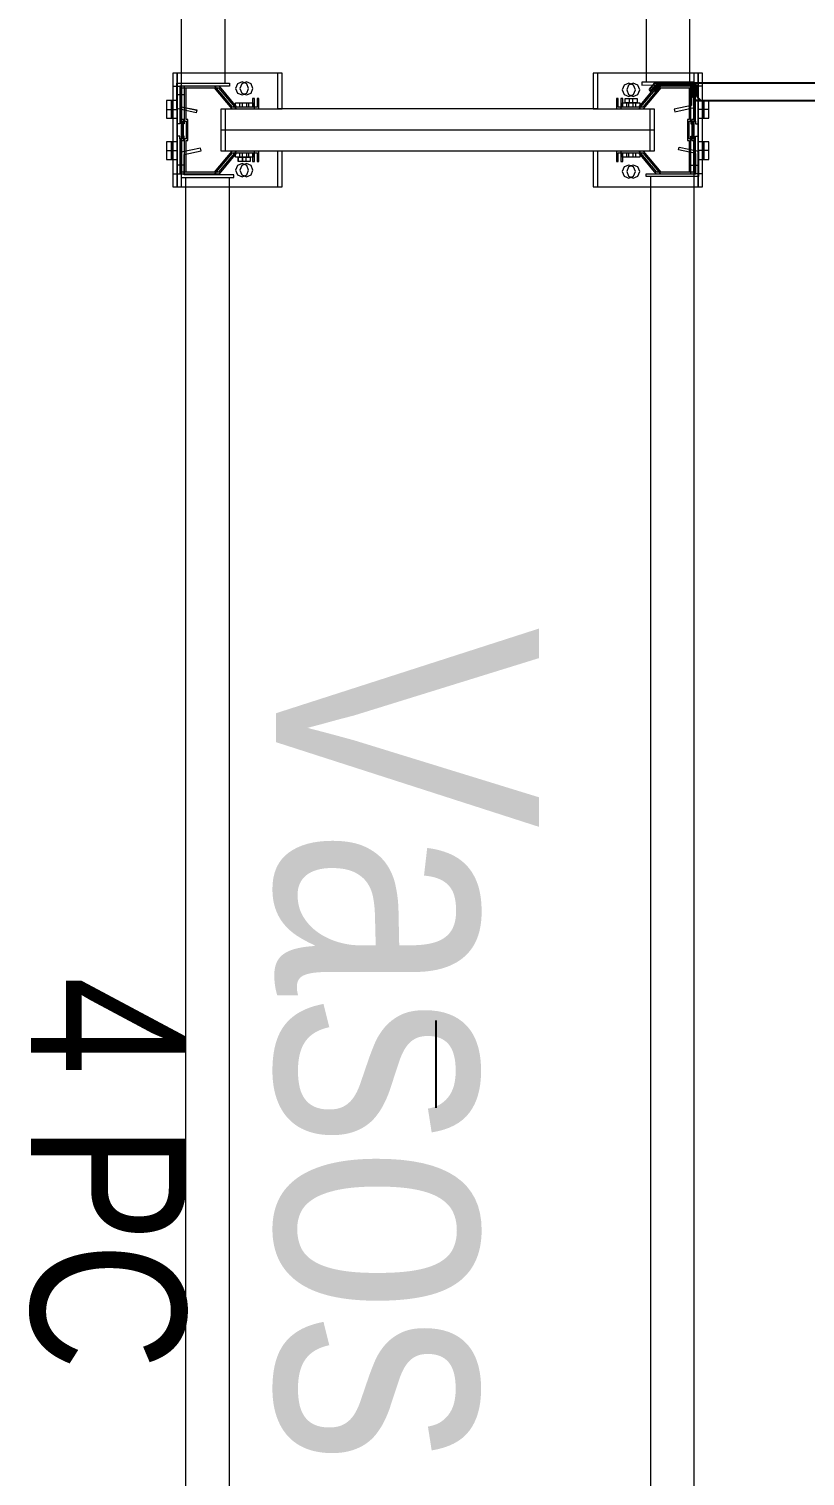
# Model space of a CAD drawing. Header units: metres. Extents: x 0 to 8715937, y -236336 to 216.
# Drawn here: x 134.183 to 135.069, y 83.66 to 85.312 of the extents above; entities that cross this region are included whole.
import ezdxf

# ---------------------------------------------------------------- set-up
doc = ezdxf.new("R2010")
doc.units = ezdxf.units.M
doc.header["$MEASUREMENT"] = 0
doc.linetypes.add('ACAD_ISO10W100', pattern=[18, 12, -3, 0, -3])
for name, color, linetype in [('0-BLOCK-EQUIPAMIENTO', 7, 'Continuous'), ('0-BLOCK-ESTRUCTURA', 7, 'Continuous'), ('AAA BAST', 5, 'Continuous'), ('AAA CONECT', 3, 'Continuous'), ('AAA LARG', 1, 'Continuous'), ('EJES', 251, 'ACAD_ISO10W100'), ('MURO 20 - vista', 5, 'Continuous'), ('TEXTO', 7, 'Continuous')]:
    doc.layers.add(name, color=color, linetype=linetype)
doc.styles.add('AR', font='arial.ttf')

# ---------------------------------------------------------------- blocks, each defined once
blk = doc.blocks.new('DPM-ESTRUCTURA')
at = {"layer": 'EJES', "ltscale": 0.4}
blk.add_line((46.9278, 41.5801), (46.9278, 112.3301), dxfattribs=at)
blk = doc.blocks.new('bastidor 0.60')
at = {"layer": 'MURO 20 - vista', "lineweight": 5}
h = blk.add_hatch(color=256, dxfattribs=at)
h.dxf.hatch_style = 1
h.paths.add_polyline_path([(-0.5068, 0.089), (-0.5068, 0.101), (-0.5088, 0.101), (-0.5088, 0.091), (-0.5318, 0.091), (-0.5518, 0.115), (-0.5918, 0.115), (-0.5918, 0.075), (-0.5898, 0.075), (-0.5898, 0.055), (-0.5918, 0.055), (-0.5918, 0.015), (-0.5518, 0.015), (-0.5318, 0.039), (-0.5284, 0.039), (-0.5284, 0.039), (-0.5209, 0.039), (-0.5134, 0.039), (-0.5088, 0.039), (-0.5088, 0.029), (-0.5068, 0.029), (-0.5068, 0.041), (-0.5327, 0.041), (-0.5527, 0.017), (-0.5898, 0.017), (-0.5898, 0.053), (-0.5878, 0.053), (-0.5878, 0.077), (-0.5898, 0.077), (-0.5898, 0.113), (-0.5527, 0.113), (-0.5327, 0.089)])
h = blk.add_hatch(color=256, dxfattribs=at)
h.dxf.hatch_style = 1
h.paths.add_polyline_path([(-0.0932, 0.041), (-0.0932, 0.029), (-0.0912, 0.029), (-0.0912, 0.039), (-0.0682, 0.039), (-0.0482, 0.015), (-0.0082, 0.015), (-0.0082, 0.055), (-0.0102, 0.055), (-0.0102, 0.075), (-0.0082, 0.075), (-0.0082, 0.115), (-0.0482, 0.115), (-0.0682, 0.091), (-0.0716, 0.091), (-0.0716, 0.091), (-0.0791, 0.091), (-0.0866, 0.091), (-0.0912, 0.091), (-0.0912, 0.101), (-0.0932, 0.101), (-0.0932, 0.089), (-0.0673, 0.089), (-0.0473, 0.113), (-0.0102, 0.113), (-0.0102, 0.077), (-0.0122, 0.077), (-0.0122, 0.053), (-0.0102, 0.053), (-0.0102, 0.017), (-0.0473, 0.017), (-0.0673, 0.041)])
at = {"layer": 'AAA BAST', "lineweight": 5}
for p, q in [((-0.48, 0.13), (-0.6, 0.13)), ((-0.6, 0.13), (-0.6, 0)), ((-0.595, 0.115), (-0.595, 0.13)), ((-0.5262, 0.1178), (-0.5284, 0.1125)), ((-0.5209, 0.12), (-0.5262, 0.1178)), ((-0.5156, 0.1178), (-0.5209, 0.12)), ((-0.5134, 0.1125), (-0.5156, 0.1178)), ((-0.48, 0.089), (-0.48, 0.13)), ((0, 0.13), (-0.12, 0.13)), ((-0.12, 0.13), (-0.12, 0.089)), ((-0.0844, 0.1161), (-0.0866, 0.1108)), ((-0.0791, 0.1183), (-0.0844, 0.1161)), ((-0.0738, 0.1161), (-0.0791, 0.1183)), ((-0.0716, 0.1108), (-0.0738, 0.1161)), ((-0.005, 0.13), (-0.005, 0.115)), ((0, 0), (0, 0.13)), ((-0.6, 0.115), (-0.595, 0.115)), ((-0.595, 0.105), (-0.595, 0.115)), ((-0.595, 0.072), (-0.595, 0.105)), ((-0.5918, 0.105), (-0.595, 0.105)), ((-0.5518, 0.115), (-0.5918, 0.115)), ((-0.5918, 0.115), (-0.5918, 0.075)), ((-0.5898, 0.077), (-0.5898, 0.113)), ((-0.5898, 0.113), (-0.5527, 0.113)), ((-0.5527, 0.113), (-0.5327, 0.089)), ((-0.5318, 0.091), (-0.5518, 0.115)), ((-0.5284, 0.1125), (-0.5262, 0.1072)), ((-0.5262, 0.1072), (-0.5209, 0.105)), ((-0.5209, 0.105), (-0.5156, 0.1072)), ((-0.5156, 0.1072), (-0.5134, 0.1125)), ((-0.5068, 0.101), (-0.5088, 0.101)), ((-0.5088, 0.101), (-0.5088, 0.091)), ((-0.5068, 0.089), (-0.5068, 0.101)), ((-0.0912, 0.101), (-0.0932, 0.101)), ((-0.0932, 0.101), (-0.0932, 0.089)), ((-0.0912, 0.091), (-0.0912, 0.101)), ((-0.0866, 0.1108), (-0.0844, 0.1055)), ((-0.0844, 0.1055), (-0.0791, 0.1033)), ((-0.0833, 0.096), (-0.0833, 0.101)), ((-0.0833, 0.101), (-0.0748, 0.101)), ((-0.0791, 0.1033), (-0.0738, 0.1055)), ((-0.0748, 0.101), (-0.0748, 0.096)), ((-0.0738, 0.1055), (-0.0716, 0.1108)), ((-0.0482, 0.115), (-0.0682, 0.091)), ((-0.0673, 0.089), (-0.0473, 0.113)), ((-0.0082, 0.115), (-0.0482, 0.115)), ((-0.0473, 0.113), (-0.0102, 0.113)), ((-0.0102, 0.113), (-0.0102, 0.077)), ((-0.0082, 0.075), (-0.0082, 0.115)), ((-0.0082, 0.105), (-0.005, 0.105)), ((0, 0.115), (-0.005, 0.115)), ((-0.005, 0.115), (-0.005, 0.105)), ((-0.005, 0.105), (-0.005, 0.072)), ((-0.6, 0.0985), (-0.607, 0.0985)), ((-0.607, 0.0985), (-0.607, 0.0785)), ((-0.607, 0.0885), (-0.6, 0.0885)), ((-0.6, 0.0885), (-0.6, 0.0985)), ((-0.6, 0.0785), (-0.6, 0.0985)), ((-0.5448, 0.041), (-0.5448, 0.089)), ((-0.5448, 0.089), (-0.48, 0.089)), ((-0.5327, 0.089), (-0.5068, 0.089)), ((-0.5088, 0.091), (-0.5318, 0.091)), ((-0.5284, 0.091), (-0.5284, 0.096)), ((-0.5284, 0.096), (-0.5134, 0.096)), ((-0.5284, 0.091), (-0.5284, 0.096)), ((-0.5284, 0.096), (-0.5209, 0.096)), ((-0.5134, 0.091), (-0.5284, 0.091)), ((-0.5209, 0.096), (-0.5209, 0.091)), ((-0.5134, 0.096), (-0.5134, 0.091)), ((-0.48, 0.089), (-0.12, 0.089)), ((-0.12, 0.089), (-0.0552, 0.089)), ((-0.0932, 0.089), (-0.0673, 0.089)), ((-0.0682, 0.091), (-0.0912, 0.091)), ((-0.0866, 0.091), (-0.0866, 0.096)), ((-0.0866, 0.096), (-0.0716, 0.096)), ((-0.0716, 0.091), (-0.0866, 0.091)), ((-0.0791, 0.096), (-0.0833, 0.096)), ((-0.0791, 0.091), (-0.0791, 0.096)), ((-0.0748, 0.096), (-0.0791, 0.096)), ((-0.0716, 0.091), (-0.0791, 0.091)), ((-0.0716, 0.096), (-0.0716, 0.091)), ((-0.0552, 0.089), (-0.0552, 0.041)), ((0.007, 0.0985), (0, 0.0985)), ((0, 0.0985), (0, 0.0885)), ((0.007, 0.0885), (0, 0.0885)), ((0, 0.0885), (0, 0.0785)), ((0.007, 0.0785), (0.007, 0.0985)), ((-0.607, 0.0785), (-0.6, 0.0785)), ((-0.595, 0.058), (-0.595, 0.072)), ((-0.5918, 0.072), (-0.595, 0.072)), ((-0.5918, 0.075), (-0.5898, 0.075)), ((-0.5918, 0.075), (-0.5918, 0.072)), ((-0.5878, 0.077), (-0.5898, 0.077)), ((-0.5898, 0.075), (-0.5898, 0.055)), ((-0.5878, 0.053), (-0.5878, 0.077)), ((-0.0102, 0.077), (-0.0122, 0.077)), ((-0.0122, 0.077), (-0.0122, 0.053)), ((-0.0102, 0.055), (-0.0102, 0.075)), ((-0.0102, 0.075), (-0.0082, 0.075)), ((-0.0082, 0.075), (-0.0082, 0.072)), ((-0.0082, 0.072), (-0.005, 0.072)), ((-0.005, 0.072), (-0.005, 0.058)), ((0, 0.0785), (0.007, 0.0785)), ((-0.6, 0.0515), (-0.607, 0.0515)), ((-0.607, 0.0515), (-0.607, 0.0315)), ((-0.6, 0.0415), (-0.6, 0.0515)), ((-0.595, 0.025), (-0.595, 0.058)), ((-0.5918, 0.058), (-0.595, 0.058)), ((-0.5918, 0.055), (-0.5918, 0.058)), ((-0.5898, 0.055), (-0.5918, 0.055)), ((-0.5918, 0.055), (-0.5918, 0.015)), ((-0.5898, 0.017), (-0.5898, 0.053)), ((-0.5898, 0.053), (-0.5878, 0.053)), ((-0.0552, 0.065), (-0.5448, 0.065)), ((-0.0122, 0.053), (-0.0102, 0.053)), ((-0.0082, 0.055), (-0.0102, 0.055)), ((-0.0102, 0.053), (-0.0102, 0.017)), ((-0.0082, 0.055), (-0.0082, 0.058)), ((-0.0082, 0.058), (-0.005, 0.058)), ((-0.0082, 0.015), (-0.0082, 0.055)), ((-0.005, 0.058), (-0.005, 0.025)), ((0.007, 0.0515), (0, 0.0515)), ((0, 0.0515), (0, 0.0315)), ((0.007, 0.0315), (0.007, 0.0515)), ((-0.607, 0.0415), (-0.6, 0.0415)), ((-0.6, 0.0315), (-0.6, 0.0415)), ((-0.5327, 0.041), (-0.5527, 0.017)), ((-0.5518, 0.015), (-0.5318, 0.039)), ((-0.48, 0.041), (-0.5448, 0.041)), ((-0.5068, 0.041), (-0.5327, 0.041)), ((-0.5318, 0.039), (-0.5088, 0.039)), ((-0.5284, 0.039), (-0.5134, 0.039)), ((-0.5284, 0.034), (-0.5284, 0.039)), ((-0.5284, 0.039), (-0.5209, 0.039)), ((-0.5134, 0.034), (-0.5284, 0.034)), ((-0.5252, 0.029), (-0.5252, 0.034)), ((-0.5252, 0.034), (-0.5209, 0.034)), ((-0.5209, 0.039), (-0.5209, 0.034)), ((-0.5209, 0.034), (-0.5167, 0.034)), ((-0.5167, 0.034), (-0.5167, 0.029)), ((-0.5134, 0.039), (-0.5134, 0.034)), ((-0.5088, 0.039), (-0.5088, 0.029)), ((-0.5068, 0.029), (-0.5068, 0.041)), ((-0.48, 0), (-0.48, 0.041)), ((-0.48, 0.041), (-0.12, 0.041)), ((-0.12, 0.041), (-0.12, 0)), ((-0.0552, 0.041), (-0.12, 0.041)), ((-0.0673, 0.041), (-0.0932, 0.041)), ((-0.0932, 0.041), (-0.0932, 0.029)), ((-0.0912, 0.039), (-0.0682, 0.039)), ((-0.0912, 0.029), (-0.0912, 0.039)), ((-0.0866, 0.034), (-0.0866, 0.039)), ((-0.0866, 0.039), (-0.0716, 0.039)), ((-0.0716, 0.034), (-0.0866, 0.034)), ((-0.0791, 0.034), (-0.0791, 0.039)), ((-0.0716, 0.034), (-0.0791, 0.034)), ((-0.0716, 0.039), (-0.0716, 0.034)), ((-0.0716, 0.039), (-0.0716, 0.034)), ((-0.0682, 0.039), (-0.0482, 0.015)), ((-0.0473, 0.017), (-0.0673, 0.041)), ((0.007, 0.0415), (0, 0.0415)), ((0, 0.0415), (0, 0.0315)), ((-0.607, 0.0315), (-0.6, 0.0315)), ((-0.595, 0.015), (-0.595, 0.025)), ((-0.5918, 0.025), (-0.595, 0.025)), ((-0.5527, 0.017), (-0.5898, 0.017)), ((-0.5262, 0.0245), (-0.5284, 0.0192)), ((-0.5284, 0.0192), (-0.5262, 0.0139)), ((-0.5209, 0.0267), (-0.5262, 0.0245)), ((-0.5167, 0.029), (-0.5252, 0.029)), ((-0.5156, 0.0245), (-0.5209, 0.0267)), ((-0.5134, 0.0192), (-0.5156, 0.0245)), ((-0.5156, 0.0139), (-0.5134, 0.0192)), ((-0.5088, 0.029), (-0.5068, 0.029)), ((-0.0932, 0.029), (-0.0912, 0.029)), ((-0.0844, 0.0228), (-0.0866, 0.0175)), ((-0.0866, 0.0175), (-0.0844, 0.0122)), ((-0.0791, 0.025), (-0.0844, 0.0228)), ((-0.0738, 0.0228), (-0.0791, 0.025)), ((-0.0716, 0.0175), (-0.0738, 0.0228)), ((-0.0738, 0.0122), (-0.0716, 0.0175)), ((-0.0102, 0.017), (-0.0473, 0.017)), ((-0.0082, 0.025), (-0.005, 0.025)), ((-0.005, 0.025), (-0.005, 0.015)), ((0, 0.0315), (0.007, 0.0315)), ((-0.6, 0.015), (-0.595, 0.015)), ((-0.6, 0), (-0.48, 0)), ((-0.595, 0), (-0.595, 0.015)), ((-0.5918, 0.015), (-0.5518, 0.015)), ((-0.5262, 0.0139), (-0.5209, 0.0117)), ((-0.5209, 0.0117), (-0.5156, 0.0139)), ((-0.12, 0), (0, 0)), ((-0.0844, 0.0122), (-0.0791, 0.01)), ((-0.0791, 0.01), (-0.0738, 0.0122)), ((-0.0482, 0.015), (-0.0082, 0.015)), ((0, 0.015), (-0.005, 0.015)), ((-0.005, 0.015), (-0.005, 0))]:
    blk.add_line(p, q, dxfattribs=at)
blk = doc.blocks.new('conector de 0.25')
at = {"layer": 'AAA CONECT'}
for p, q in [((-0.2834, 0.018), (-0.2884, 0.013)), ((-0.0466, 0.018), (-0.2834, 0.018)), ((-0.0416, 0.013), (-0.0466, 0.018)), ((-0.3358, 0.007), (-0.3373, 0.0057)), ((-0.3373, 0.0057), (-0.3309, -0.002)), ((-0.33, 0), (-0.3358, 0.007)), ((-0.2884, 0), (-0.33, 0)), ((-0.2884, 0.013), (-0.2884, 0)), ((-0.0416, 0), (-0.0416, 0.013)), ((0, 0), (-0.0416, 0)), ((0.0058, 0.007), (0, 0)), ((0.0009, -0.002), (0.0073, 0.0057)), ((0.0073, 0.0057), (0.0058, 0.007)), ((-0.3309, -0.002), (0.0009, -0.002))]:
    blk.add_line(p, q, dxfattribs=at)
blk = doc.blocks.new('larguero 2.3')
at = {"layer": 'AAA LARG', "lineweight": 5}
for p, q in [((-0.0196, 0.0274), (-0.0189, 0.0305)), ((0, 0.0232), (-0.0196, 0.0274)), ((-0.0189, 0.0305), (0.0032, 0.0258)), ((0, 0), (0, 0.0232)), ((0.0032, 0.0258), (0.0032, -0.0032)), ((-0.0568, -0.0032), (-0.0568, 0)), ((-0.0568, 0), (0, 0)), ((-0.0518, -0.0032), (-0.0568, -0.0032)), ((-0.0018, -0.0032), (-0.0518, -0.0032)), ((-0.0518, -0.0032), (-0.0518, -2.2932)), ((-0.0018, -2.2932), (-0.0018, -0.0032)), ((0.0032, -0.0032), (-0.0018, -0.0032)), ((-0.0518, -2.2932), (-0.0568, -2.2932)), ((-0.0568, -2.2932), (-0.0568, -2.2964)), ((-0.0568, -2.2964), (-0.0002, -2.2962)), ((0.0032, -2.2932), (-0.0518, -2.2932)), ((-0.0002, -2.2962), (0, -2.3196)), ((0.0032, -2.3222), (0.0032, -2.2932)), ((0, -2.3196), (-0.0196, -2.3238)), ((-0.0196, -2.3238), (-0.0189, -2.3269)), ((-0.0189, -2.3269), (0.0032, -2.3222))]:
    blk.add_line(p, q, dxfattribs=at)
blk = doc.blocks.new('DPM-EQUIPAMIENTO')
at = {"layer": 'AAA BAST', "rotation": 180}
for p in [(46.6271, 85.2616), (46.6321, 85.2616)]:
    blk.add_blockref('bastidor 0.60', p, dxfattribs=at)
at = {"layer": 'AAA CONECT', "rotation": 180}
for name, p in [('larguero 2.3', (46.635, 85.2468)), ('conector de 0.25', (47.1786, 85.2481)), ('conector de 0.25', (47.1836, 85.2481)), ('larguero 2.3', (46.64, 82.8491))]:
    blk.add_blockref(name, p, dxfattribs=at)
at = {"layer": 'AAA CONECT'}
for p in [(47.2194, 87.5443), (47.2244, 85.1466)]:
    blk.add_blockref('larguero 2.3', p, dxfattribs=at)

msp = doc.modelspace()

# ---------------------------------------------------------------- hatches: boundary and pattern name
at = {"layer": 'MURO 20 - vista', "lineweight": 5}
h = msp.add_hatch(color=256, dxfattribs=at)
h.dxf.hatch_style = 1
h.paths.add_polyline_path([(134.4403, 85.2206), (134.4403, 85.2326), (134.4383, 85.2326), (134.4383, 85.2226), (134.4153, 85.2226), (134.3953, 85.2466), (134.3553, 85.2466), (134.3553, 85.2066), (134.3573, 85.2066), (134.3573, 85.1866), (134.3553, 85.1866), (134.3553, 85.1466), (134.3953, 85.1466), (134.4153, 85.1706), (134.4187, 85.1706), (134.4187, 85.1706), (134.4262, 85.1706), (134.4337, 85.1706), (134.4383, 85.1706), (134.4383, 85.1606), (134.4403, 85.1606), (134.4403, 85.1726), (134.4144, 85.1726), (134.3944, 85.1486), (134.3573, 85.1486), (134.3573, 85.1846), (134.3593, 85.1846), (134.3593, 85.2086), (134.3573, 85.2086), (134.3573, 85.2446), (134.3944, 85.2446), (134.4144, 85.2206)])
h = msp.add_hatch(color=256, dxfattribs=at)
h.dxf.hatch_style = 1
h.paths.add_polyline_path([(134.4453, 85.2206), (134.4453, 85.2326), (134.4433, 85.2326), (134.4433, 85.2226), (134.4203, 85.2226), (134.4003, 85.2466), (134.3603, 85.2466), (134.3603, 85.2066), (134.3623, 85.2066), (134.3623, 85.1866), (134.3603, 85.1866), (134.3603, 85.1466), (134.4003, 85.1466), (134.4203, 85.1706), (134.4237, 85.1706), (134.4237, 85.1706), (134.4312, 85.1706), (134.4387, 85.1706), (134.4433, 85.1706), (134.4433, 85.1606), (134.4453, 85.1606), (134.4453, 85.1726), (134.4194, 85.1726), (134.3994, 85.1486), (134.3623, 85.1486), (134.3623, 85.1846), (134.3643, 85.1846), (134.3643, 85.2086), (134.3623, 85.2086), (134.3623, 85.2446), (134.3994, 85.2446), (134.4194, 85.2206)])
h = msp.add_hatch(color=256, dxfattribs=at)
h.dxf.hatch_style = 1
h.paths.add_polyline_path([(134.8539, 85.1726), (134.8539, 85.1606), (134.8559, 85.1606), (134.8559, 85.1706), (134.8789, 85.1706), (134.8989, 85.1466), (134.9389, 85.1466), (134.9389, 85.1866), (134.9369, 85.1866), (134.9369, 85.2066), (134.9389, 85.2066), (134.9389, 85.2466), (134.8989, 85.2466), (134.8789, 85.2226), (134.8755, 85.2226), (134.8755, 85.2226), (134.868, 85.2226), (134.8605, 85.2226), (134.8559, 85.2226), (134.8559, 85.2326), (134.8539, 85.2326), (134.8539, 85.2206), (134.8798, 85.2206), (134.8998, 85.2446), (134.9369, 85.2446), (134.9369, 85.2086), (134.9349, 85.2086), (134.9349, 85.1846), (134.9369, 85.1846), (134.9369, 85.1486), (134.8998, 85.1486), (134.8798, 85.1726)])
h = msp.add_hatch(color=256, dxfattribs=at)
h.dxf.hatch_style = 1
h.paths.add_polyline_path([(134.8589, 85.1726), (134.8589, 85.1606), (134.8609, 85.1606), (134.8609, 85.1706), (134.8839, 85.1706), (134.9039, 85.1466), (134.9439, 85.1466), (134.9439, 85.1866), (134.9419, 85.1866), (134.9419, 85.2066), (134.9439, 85.2066), (134.9439, 85.2466), (134.9039, 85.2466), (134.8839, 85.2226), (134.8805, 85.2226), (134.8805, 85.2226), (134.873, 85.2226), (134.8655, 85.2226), (134.8609, 85.2226), (134.8609, 85.2326), (134.8589, 85.2326), (134.8589, 85.2206), (134.8848, 85.2206), (134.9048, 85.2446), (134.9419, 85.2446), (134.9419, 85.2086), (134.9399, 85.2086), (134.9399, 85.1846), (134.9419, 85.1846), (134.9419, 85.1486), (134.9048, 85.1486), (134.8848, 85.1726)])

# ---------------------------------------------------------------- linework, layer by layer
at = {"layer": 'AAA BAST', "lineweight": 5}
for p, q in [((134.4671, 85.2616), (134.3471, 85.2616)), ((134.3471, 85.2616), (134.3471, 85.1316)), ((134.3521, 85.2466), (134.3521, 85.2616)), ((134.4721, 85.2616), (134.3521, 85.2616)), ((134.3521, 85.2616), (134.3521, 85.1316)), ((134.3571, 85.2466), (134.3571, 85.2616)), ((134.4262, 85.2516), (134.4209, 85.2494)), ((134.4312, 85.2516), (134.4259, 85.2494)), ((134.4315, 85.2493), (134.4262, 85.2516)), ((134.4365, 85.2493), (134.4312, 85.2516)), ((134.4671, 85.2206), (134.4671, 85.2616)), ((134.4721, 85.2206), (134.4721, 85.2616)), ((134.9471, 85.2616), (134.8271, 85.2616)), ((134.8271, 85.2616), (134.8271, 85.2206)), ((134.9521, 85.2616), (134.8321, 85.2616)), ((134.8321, 85.2616), (134.8321, 85.2206)), ((134.9421, 85.2616), (134.9421, 85.2466)), ((134.9471, 85.1316), (134.9471, 85.2616)), ((134.9471, 85.2616), (134.9471, 85.2466)), ((134.9521, 85.1316), (134.9521, 85.2616)), ((134.3471, 85.2466), (134.3521, 85.2466)), ((134.3521, 85.2366), (134.3521, 85.2466)), ((134.3521, 85.2466), (134.3571, 85.2466)), ((134.3521, 85.2036), (134.3521, 85.2366)), ((134.3553, 85.2366), (134.3521, 85.2366)), ((134.3953, 85.2466), (134.3553, 85.2466)), ((134.3553, 85.2466), (134.3553, 85.2066)), ((134.3571, 85.2366), (134.3571, 85.2466)), ((134.3571, 85.2036), (134.3571, 85.2366)), ((134.3603, 85.2366), (134.3571, 85.2366)), ((134.3573, 85.2086), (134.3573, 85.2446)), ((134.3573, 85.2446), (134.3944, 85.2446)), ((134.4003, 85.2466), (134.3603, 85.2466)), ((134.3603, 85.2466), (134.3603, 85.2066)), ((134.3623, 85.2086), (134.3623, 85.2446)), ((134.3623, 85.2446), (134.3994, 85.2446)), ((134.3944, 85.2446), (134.4144, 85.2206)), ((134.4153, 85.2226), (134.3953, 85.2466)), ((134.3994, 85.2446), (134.4194, 85.2206)), ((134.4203, 85.2226), (134.4003, 85.2466)), ((134.4209, 85.2494), (134.4187, 85.2441)), ((134.4187, 85.2441), (134.4209, 85.2387)), ((134.4209, 85.2387), (134.4262, 85.2366)), ((134.4259, 85.2494), (134.4237, 85.2441)), ((134.4237, 85.2441), (134.4259, 85.2387)), ((134.4259, 85.2387), (134.4312, 85.2366)), ((134.4262, 85.2366), (134.4315, 85.2387)), ((134.4312, 85.2366), (134.4365, 85.2387)), ((134.4337, 85.2441), (134.4315, 85.2493)), ((134.4315, 85.2387), (134.4337, 85.2441)), ((134.4387, 85.2441), (134.4365, 85.2493)), ((134.4365, 85.2387), (134.4387, 85.2441)), ((134.8627, 85.2477), (134.8605, 85.2424)), ((134.8605, 85.2424), (134.8627, 85.2371)), ((134.868, 85.2499), (134.8627, 85.2477)), ((134.8627, 85.2371), (134.868, 85.2349)), ((134.8677, 85.2477), (134.8655, 85.2424)), ((134.8655, 85.2424), (134.8677, 85.2371)), ((134.873, 85.2499), (134.8677, 85.2477)), ((134.8677, 85.2371), (134.873, 85.2349)), ((134.8733, 85.2477), (134.868, 85.2499)), ((134.868, 85.2349), (134.8733, 85.2371)), ((134.8783, 85.2477), (134.873, 85.2499)), ((134.873, 85.2349), (134.8783, 85.2371)), ((134.8755, 85.2424), (134.8733, 85.2477)), ((134.8733, 85.2371), (134.8755, 85.2424)), ((134.8805, 85.2424), (134.8783, 85.2477)), ((134.8783, 85.2371), (134.8805, 85.2424)), ((134.8989, 85.2466), (134.8789, 85.2226)), ((134.8798, 85.2206), (134.8998, 85.2446)), ((134.9039, 85.2466), (134.8839, 85.2226)), ((134.8848, 85.2206), (134.9048, 85.2446)), ((134.9389, 85.2466), (134.8989, 85.2466)), ((134.8998, 85.2446), (134.9369, 85.2446)), ((134.9439, 85.2466), (134.9039, 85.2466)), ((134.9048, 85.2446), (134.9419, 85.2446)), ((134.9369, 85.2446), (134.9369, 85.2086)), ((134.9389, 85.2066), (134.9389, 85.2466)), ((134.9389, 85.2366), (134.9421, 85.2366)), ((134.9419, 85.2446), (134.9419, 85.2086)), ((134.9471, 85.2466), (134.9421, 85.2466)), ((134.9421, 85.2466), (134.9421, 85.2366)), ((134.9421, 85.2366), (134.9421, 85.2036)), ((134.9439, 85.2066), (134.9439, 85.2466)), ((134.9439, 85.2366), (134.9471, 85.2366)), ((134.9521, 85.2466), (134.9471, 85.2466)), ((134.9471, 85.2466), (134.9471, 85.2366)), ((134.9471, 85.2366), (134.9471, 85.2036)), ((134.3471, 85.2301), (134.3401, 85.2301)), ((134.3401, 85.2301), (134.3401, 85.2101)), ((134.3401, 85.2201), (134.3471, 85.2201)), ((134.3521, 85.2301), (134.3451, 85.2301)), ((134.3451, 85.2301), (134.3451, 85.2101)), ((134.3451, 85.2201), (134.3521, 85.2201)), ((134.3471, 85.2201), (134.3471, 85.2301)), ((134.3471, 85.2101), (134.3471, 85.2301)), ((134.3521, 85.2201), (134.3521, 85.2301)), ((134.3521, 85.2101), (134.3521, 85.2301)), ((134.4023, 85.1726), (134.4023, 85.2206)), ((134.4023, 85.2206), (134.4671, 85.2206)), ((134.4073, 85.1726), (134.4073, 85.2206)), ((134.4073, 85.2206), (134.4721, 85.2206)), ((134.4144, 85.2206), (134.4403, 85.2206)), ((134.4383, 85.2226), (134.4153, 85.2226)), ((134.4187, 85.2226), (134.4187, 85.2276)), ((134.4187, 85.2276), (134.4337, 85.2276)), ((134.4187, 85.2226), (134.4187, 85.2276)), ((134.4187, 85.2276), (134.4262, 85.2276)), ((134.4337, 85.2226), (134.4187, 85.2226)), ((134.4194, 85.2206), (134.4453, 85.2206)), ((134.4433, 85.2226), (134.4203, 85.2226)), ((134.4237, 85.2226), (134.4237, 85.2276)), ((134.4237, 85.2276), (134.4387, 85.2276)), ((134.4237, 85.2226), (134.4237, 85.2276)), ((134.4237, 85.2276), (134.4312, 85.2276)), ((134.4387, 85.2226), (134.4237, 85.2226)), ((134.4262, 85.2276), (134.4262, 85.2226)), ((134.4312, 85.2276), (134.4312, 85.2226)), ((134.4337, 85.2276), (134.4337, 85.2226)), ((134.4403, 85.2326), (134.4383, 85.2326)), ((134.4383, 85.2326), (134.4383, 85.2226)), ((134.4387, 85.2276), (134.4387, 85.2226)), ((134.4403, 85.2206), (134.4403, 85.2326)), ((134.4453, 85.2326), (134.4433, 85.2326)), ((134.4433, 85.2326), (134.4433, 85.2226)), ((134.4453, 85.2206), (134.4453, 85.2326)), ((134.8271, 85.2206), (134.4671, 85.2206)), ((134.8321, 85.2206), (134.4721, 85.2206)), ((134.8271, 85.2206), (134.8919, 85.2206)), ((134.8321, 85.2206), (134.8969, 85.2206)), ((134.8559, 85.2326), (134.8539, 85.2326)), ((134.8539, 85.2326), (134.8539, 85.2206)), ((134.8539, 85.2206), (134.8798, 85.2206)), ((134.8559, 85.2226), (134.8559, 85.2326)), ((134.8789, 85.2226), (134.8559, 85.2226)), ((134.8609, 85.2326), (134.8589, 85.2326)), ((134.8589, 85.2326), (134.8589, 85.2206)), ((134.8589, 85.2206), (134.8848, 85.2206)), ((134.8605, 85.2226), (134.8605, 85.2276)), ((134.8605, 85.2276), (134.8755, 85.2276)), ((134.8755, 85.2226), (134.8605, 85.2226)), ((134.8609, 85.2226), (134.8609, 85.2326)), ((134.8839, 85.2226), (134.8609, 85.2226)), ((134.8638, 85.2276), (134.8638, 85.2326)), ((134.8638, 85.2326), (134.8723, 85.2326)), ((134.868, 85.2276), (134.8638, 85.2276)), ((134.8655, 85.2226), (134.8655, 85.2276)), ((134.8655, 85.2276), (134.8805, 85.2276)), ((134.8805, 85.2226), (134.8655, 85.2226)), ((134.868, 85.2226), (134.868, 85.2276)), ((134.8723, 85.2276), (134.868, 85.2276)), ((134.8755, 85.2226), (134.868, 85.2226)), ((134.8688, 85.2276), (134.8688, 85.2326)), ((134.8688, 85.2326), (134.8773, 85.2326)), ((134.873, 85.2276), (134.8688, 85.2276)), ((134.8723, 85.2326), (134.8723, 85.2276)), ((134.873, 85.2226), (134.873, 85.2276)), ((134.8773, 85.2276), (134.873, 85.2276)), ((134.8805, 85.2226), (134.873, 85.2226)), ((134.8755, 85.2276), (134.8755, 85.2226)), ((134.8773, 85.2326), (134.8773, 85.2276)), ((134.8805, 85.2276), (134.8805, 85.2226)), ((134.8919, 85.2206), (134.8919, 85.1726)), ((134.8969, 85.2206), (134.8969, 85.1726)), ((134.9541, 85.2301), (134.9471, 85.2301)), ((134.9471, 85.2301), (134.9471, 85.2201)), ((134.9541, 85.2201), (134.9471, 85.2201)), ((134.9471, 85.2201), (134.9471, 85.2101)), ((134.9591, 85.2301), (134.9521, 85.2301)), ((134.9521, 85.2301), (134.9521, 85.2201)), ((134.9591, 85.2201), (134.9521, 85.2201)), ((134.9521, 85.2201), (134.9521, 85.2101)), ((134.9541, 85.2101), (134.9541, 85.2301)), ((134.9591, 85.2101), (134.9591, 85.2301)), ((134.3401, 85.2101), (134.3471, 85.2101)), ((134.3451, 85.2101), (134.3521, 85.2101)), ((134.3521, 85.1896), (134.3521, 85.2036)), ((134.3553, 85.2036), (134.3521, 85.2036)), ((134.3553, 85.2066), (134.3573, 85.2066)), ((134.3553, 85.2066), (134.3553, 85.2036)), ((134.3571, 85.1896), (134.3571, 85.2036)), ((134.3603, 85.2036), (134.3571, 85.2036)), ((134.3593, 85.2086), (134.3573, 85.2086)), ((134.3573, 85.2066), (134.3573, 85.1866)), ((134.3593, 85.1846), (134.3593, 85.2086)), ((134.3603, 85.2066), (134.3623, 85.2066)), ((134.3603, 85.2066), (134.3603, 85.2036)), ((134.3643, 85.2086), (134.3623, 85.2086)), ((134.3623, 85.2066), (134.3623, 85.1866)), ((134.3643, 85.1846), (134.3643, 85.2086)), ((134.9369, 85.2086), (134.9349, 85.2086)), ((134.9349, 85.2086), (134.9349, 85.1846)), ((134.9369, 85.1866), (134.9369, 85.2066)), ((134.9369, 85.2066), (134.9389, 85.2066)), ((134.9389, 85.2066), (134.9389, 85.2036)), ((134.9389, 85.2036), (134.9421, 85.2036)), ((134.9419, 85.2086), (134.9399, 85.2086)), ((134.9399, 85.2086), (134.9399, 85.1846)), ((134.9419, 85.1866), (134.9419, 85.2066)), ((134.9419, 85.2066), (134.9439, 85.2066)), ((134.9421, 85.2036), (134.9421, 85.1896)), ((134.9439, 85.2066), (134.9439, 85.2036)), ((134.9439, 85.2036), (134.9471, 85.2036)), ((134.9471, 85.2101), (134.9541, 85.2101)), ((134.9471, 85.2036), (134.9471, 85.1896)), ((134.9521, 85.2101), (134.9591, 85.2101)), ((134.3521, 85.1566), (134.3521, 85.1896)), ((134.3553, 85.1896), (134.3521, 85.1896)), ((134.3553, 85.1866), (134.3553, 85.1896)), ((134.3573, 85.1866), (134.3553, 85.1866)), ((134.3553, 85.1866), (134.3553, 85.1466)), ((134.3571, 85.1566), (134.3571, 85.1896)), ((134.3603, 85.1896), (134.3571, 85.1896)), ((134.3603, 85.1866), (134.3603, 85.1896)), ((134.3623, 85.1866), (134.3603, 85.1866)), ((134.3603, 85.1866), (134.3603, 85.1466)), ((134.4023, 85.1966), (134.8919, 85.1966)), ((134.4073, 85.1966), (134.8969, 85.1966)), ((134.9389, 85.1866), (134.9369, 85.1866)), ((134.9389, 85.1866), (134.9389, 85.1896)), ((134.9389, 85.1896), (134.9421, 85.1896)), ((134.9389, 85.1466), (134.9389, 85.1866)), ((134.9439, 85.1866), (134.9419, 85.1866)), ((134.9421, 85.1896), (134.9421, 85.1566)), ((134.9439, 85.1866), (134.9439, 85.1896)), ((134.9439, 85.1896), (134.9471, 85.1896)), ((134.9439, 85.1466), (134.9439, 85.1866)), ((134.9471, 85.1896), (134.9471, 85.1566)), ((134.3471, 85.1831), (134.3401, 85.1831)), ((134.3401, 85.1831), (134.3401, 85.1631)), ((134.3401, 85.1731), (134.3471, 85.1731)), ((134.3521, 85.1831), (134.3451, 85.1831)), ((134.3451, 85.1831), (134.3451, 85.1631)), ((134.3451, 85.1731), (134.3521, 85.1731)), ((134.3471, 85.1731), (134.3471, 85.1831)), ((134.3471, 85.1631), (134.3471, 85.1731)), ((134.3521, 85.1731), (134.3521, 85.1831)), ((134.3521, 85.1631), (134.3521, 85.1731)), ((134.3573, 85.1486), (134.3573, 85.1846)), ((134.3573, 85.1846), (134.3593, 85.1846)), ((134.3623, 85.1486), (134.3623, 85.1846)), ((134.3623, 85.1846), (134.3643, 85.1846)), ((134.4144, 85.1726), (134.3944, 85.1486)), ((134.3953, 85.1466), (134.4153, 85.1706)), ((134.4194, 85.1726), (134.3994, 85.1486)), ((134.4003, 85.1466), (134.4203, 85.1706)), ((134.4671, 85.1726), (134.4023, 85.1726)), ((134.4721, 85.1726), (134.4073, 85.1726)), ((134.4403, 85.1726), (134.4144, 85.1726)), ((134.4153, 85.1706), (134.4383, 85.1706)), ((134.4187, 85.1706), (134.4337, 85.1706)), ((134.4187, 85.1656), (134.4187, 85.1706)), ((134.4187, 85.1706), (134.4262, 85.1706)), ((134.4453, 85.1726), (134.4194, 85.1726)), ((134.4203, 85.1706), (134.4433, 85.1706)), ((134.4237, 85.1706), (134.4387, 85.1706)), ((134.4237, 85.1656), (134.4237, 85.1706)), ((134.4237, 85.1706), (134.4312, 85.1706)), ((134.4262, 85.1706), (134.4262, 85.1656)), ((134.4312, 85.1706), (134.4312, 85.1656)), ((134.4337, 85.1706), (134.4337, 85.1656)), ((134.4383, 85.1706), (134.4383, 85.1606)), ((134.4387, 85.1706), (134.4387, 85.1656)), ((134.4403, 85.1606), (134.4403, 85.1726)), ((134.4433, 85.1706), (134.4433, 85.1606)), ((134.4453, 85.1606), (134.4453, 85.1726)), ((134.4671, 85.1316), (134.4671, 85.1726)), ((134.8271, 85.1726), (134.4671, 85.1726)), ((134.4721, 85.1316), (134.4721, 85.1726)), ((134.8321, 85.1726), (134.4721, 85.1726)), ((134.8271, 85.1726), (134.8271, 85.1316)), ((134.8919, 85.1726), (134.8271, 85.1726)), ((134.8321, 85.1726), (134.8321, 85.1316)), ((134.8969, 85.1726), (134.8321, 85.1726)), ((134.8798, 85.1726), (134.8539, 85.1726)), ((134.8539, 85.1726), (134.8539, 85.1606)), ((134.8559, 85.1706), (134.8789, 85.1706)), ((134.8559, 85.1606), (134.8559, 85.1706)), ((134.8848, 85.1726), (134.8589, 85.1726)), ((134.8589, 85.1726), (134.8589, 85.1606)), ((134.8605, 85.1656), (134.8605, 85.1706)), ((134.8605, 85.1706), (134.8755, 85.1706)), ((134.8609, 85.1706), (134.8839, 85.1706)), ((134.8609, 85.1606), (134.8609, 85.1706)), ((134.8655, 85.1656), (134.8655, 85.1706)), ((134.8655, 85.1706), (134.8805, 85.1706)), ((134.868, 85.1656), (134.868, 85.1706)), ((134.873, 85.1656), (134.873, 85.1706)), ((134.8755, 85.1706), (134.8755, 85.1656)), ((134.8755, 85.1706), (134.8755, 85.1656)), ((134.8789, 85.1706), (134.8989, 85.1466)), ((134.8998, 85.1486), (134.8798, 85.1726)), ((134.8805, 85.1706), (134.8805, 85.1656)), ((134.8805, 85.1706), (134.8805, 85.1656)), ((134.8839, 85.1706), (134.9039, 85.1466)), ((134.9048, 85.1486), (134.8848, 85.1726)), ((134.9349, 85.1846), (134.9369, 85.1846)), ((134.9369, 85.1846), (134.9369, 85.1486)), ((134.9399, 85.1846), (134.9419, 85.1846)), ((134.9419, 85.1846), (134.9419, 85.1486)), ((134.9541, 85.1831), (134.9471, 85.1831)), ((134.9471, 85.1831), (134.9471, 85.1631)), ((134.9541, 85.1731), (134.9471, 85.1731)), ((134.9471, 85.1731), (134.9471, 85.1631)), ((134.9591, 85.1831), (134.9521, 85.1831)), ((134.9521, 85.1831), (134.9521, 85.1631)), ((134.9591, 85.1731), (134.9521, 85.1731)), ((134.9521, 85.1731), (134.9521, 85.1631)), ((134.9541, 85.1631), (134.9541, 85.1831)), ((134.9591, 85.1631), (134.9591, 85.1831)), ((134.3401, 85.1631), (134.3471, 85.1631)), ((134.3451, 85.1631), (134.3521, 85.1631)), ((134.3521, 85.1466), (134.3521, 85.1566)), ((134.3553, 85.1566), (134.3521, 85.1566)), ((134.3571, 85.1466), (134.3571, 85.1566)), ((134.3603, 85.1566), (134.3571, 85.1566)), ((134.4337, 85.1656), (134.4187, 85.1656)), ((134.4209, 85.156), (134.4187, 85.1507)), ((134.4262, 85.1582), (134.4209, 85.156)), ((134.422, 85.1606), (134.422, 85.1656)), ((134.422, 85.1656), (134.4262, 85.1656)), ((134.4305, 85.1606), (134.422, 85.1606)), ((134.4387, 85.1656), (134.4237, 85.1656)), ((134.4259, 85.156), (134.4237, 85.1507)), ((134.4312, 85.1582), (134.4259, 85.156)), ((134.4262, 85.1656), (134.4305, 85.1656)), ((134.4315, 85.156), (134.4262, 85.1582)), ((134.427, 85.1606), (134.427, 85.1656)), ((134.427, 85.1656), (134.4312, 85.1656)), ((134.4355, 85.1606), (134.427, 85.1606)), ((134.4305, 85.1656), (134.4305, 85.1606)), ((134.4312, 85.1656), (134.4355, 85.1656)), ((134.4365, 85.156), (134.4312, 85.1582)), ((134.4337, 85.1507), (134.4315, 85.156)), ((134.4355, 85.1656), (134.4355, 85.1606)), ((134.4387, 85.1507), (134.4365, 85.156)), ((134.4383, 85.1606), (134.4403, 85.1606)), ((134.4433, 85.1606), (134.4453, 85.1606)), ((134.8539, 85.1606), (134.8559, 85.1606)), ((134.8589, 85.1606), (134.8609, 85.1606)), ((134.8755, 85.1656), (134.8605, 85.1656)), ((134.8627, 85.1544), (134.8605, 85.1491)), ((134.868, 85.1566), (134.8627, 85.1544)), ((134.8805, 85.1656), (134.8655, 85.1656)), ((134.8677, 85.1544), (134.8655, 85.1491)), ((134.873, 85.1566), (134.8677, 85.1544)), ((134.8755, 85.1656), (134.868, 85.1656)), ((134.8733, 85.1544), (134.868, 85.1566)), ((134.8805, 85.1656), (134.873, 85.1656)), ((134.8783, 85.1544), (134.873, 85.1566)), ((134.8755, 85.1491), (134.8733, 85.1544)), ((134.8805, 85.1491), (134.8783, 85.1544)), ((134.9389, 85.1566), (134.9421, 85.1566)), ((134.9421, 85.1566), (134.9421, 85.1466)), ((134.9439, 85.1566), (134.9471, 85.1566)), ((134.9471, 85.1631), (134.9541, 85.1631)), ((134.9471, 85.1566), (134.9471, 85.1466)), ((134.9521, 85.1631), (134.9591, 85.1631)), ((134.3471, 85.1466), (134.3521, 85.1466)), ((134.3521, 85.1316), (134.3521, 85.1466)), ((134.3521, 85.1466), (134.3571, 85.1466)), ((134.3553, 85.1466), (134.3953, 85.1466)), ((134.3571, 85.1316), (134.3571, 85.1466)), ((134.3944, 85.1486), (134.3573, 85.1486)), ((134.3603, 85.1466), (134.4003, 85.1466)), ((134.3994, 85.1486), (134.3623, 85.1486)), ((134.4187, 85.1507), (134.4209, 85.1454)), ((134.4209, 85.1454), (134.4262, 85.1432)), ((134.4237, 85.1507), (134.4259, 85.1454)), ((134.4259, 85.1454), (134.4312, 85.1432)), ((134.4262, 85.1432), (134.4315, 85.1454)), ((134.4312, 85.1432), (134.4365, 85.1454)), ((134.4315, 85.1454), (134.4337, 85.1507)), ((134.4365, 85.1454), (134.4387, 85.1507)), ((134.8605, 85.1491), (134.8627, 85.1438)), ((134.8627, 85.1438), (134.868, 85.1416)), ((134.8655, 85.1491), (134.8677, 85.1438)), ((134.8677, 85.1438), (134.873, 85.1416)), ((134.868, 85.1416), (134.8733, 85.1438)), ((134.873, 85.1416), (134.8783, 85.1438)), ((134.8733, 85.1438), (134.8755, 85.1491)), ((134.8783, 85.1438), (134.8805, 85.1491)), ((134.8989, 85.1466), (134.9389, 85.1466)), ((134.9369, 85.1486), (134.8998, 85.1486)), ((134.9039, 85.1466), (134.9439, 85.1466)), ((134.9419, 85.1486), (134.9048, 85.1486)), ((134.9471, 85.1466), (134.9421, 85.1466)), ((134.9421, 85.1466), (134.9421, 85.1316)), ((134.9521, 85.1466), (134.9471, 85.1466)), ((134.9471, 85.1466), (134.9471, 85.1316)), ((134.3471, 85.1316), (134.4671, 85.1316)), ((134.3521, 85.1316), (134.4721, 85.1316)), ((134.8271, 85.1316), (134.9471, 85.1316)), ((134.8321, 85.1316), (134.9521, 85.1316))]:
    msp.add_line(p, q, dxfattribs=at)
at = {"layer": 'AAA CONECT'}
for p, q in [((134.8976, 85.2501), (134.8912, 85.2424)), ((134.8912, 85.2424), (134.8928, 85.2411)), ((134.8928, 85.2411), (134.8986, 85.2481)), ((134.9026, 85.2501), (134.8962, 85.2424)), ((134.8962, 85.2424), (134.8978, 85.2411)), ((135.2295, 85.2501), (134.8976, 85.2501)), ((134.8978, 85.2411), (134.9036, 85.2481)), ((134.8986, 85.2481), (134.9402, 85.2481)), ((135.2345, 85.2501), (134.9026, 85.2501)), ((134.9036, 85.2481), (134.9452, 85.2481)), ((134.9402, 85.2481), (134.9402, 85.2351)), ((134.9402, 85.2351), (134.9452, 85.2301)), ((134.9452, 85.2481), (134.9452, 85.2351)), ((134.9452, 85.2351), (134.9502, 85.2301)), ((134.9452, 85.2301), (135.182, 85.2301)), ((134.9502, 85.2301), (135.187, 85.2301))]:
    msp.add_line(p, q, dxfattribs=at)
at = {"layer": 'AAA LARG', "lineweight": 5}
for p, q in [((134.3568, 87.54), (134.3568, 85.25)), ((134.4068, 85.25), (134.4068, 87.54)), ((134.8876, 87.5411), (134.8876, 85.2511)), ((134.9376, 85.2511), (134.9376, 87.5411)), ((134.8876, 85.2511), (134.8826, 85.2511)), ((134.8826, 85.2511), (134.8826, 85.2479)), ((134.9426, 85.2511), (134.8876, 85.2511)), ((134.9426, 85.2221), (134.9426, 85.2511)), ((134.3518, 85.221), (134.3518, 85.25)), ((134.3518, 85.25), (134.3568, 85.25)), ((134.4118, 85.2468), (134.355, 85.2468)), ((134.355, 85.2468), (134.355, 85.2236)), ((134.3568, 85.25), (134.4068, 85.25)), ((134.4068, 85.25), (134.4118, 85.25)), ((134.4118, 85.25), (134.4118, 85.2468)), ((134.8826, 85.2479), (134.9392, 85.2481)), ((134.9392, 85.2481), (134.9394, 85.2247)), ((134.3739, 85.2163), (134.3518, 85.221)), ((134.355, 85.2236), (134.3746, 85.2195)), ((134.3746, 85.2195), (134.3739, 85.2163)), ((134.9394, 85.2247), (134.9198, 85.2205)), ((134.9198, 85.2205), (134.9205, 85.2174)), ((134.9205, 85.2174), (134.9426, 85.2221)), ((134.3789, 85.176), (134.3568, 85.1713)), ((134.3568, 85.1713), (134.3568, 85.1423)), ((134.36, 85.1687), (134.3796, 85.1729)), ((134.3602, 85.1453), (134.36, 85.1687)), ((134.3796, 85.1729), (134.3789, 85.176)), ((134.9248, 85.1739), (134.9255, 85.1771)), ((134.9444, 85.1698), (134.9248, 85.1739)), ((134.9255, 85.1771), (134.9476, 85.1724)), ((134.9444, 85.1466), (134.9444, 85.1698)), ((134.9476, 85.1724), (134.9476, 85.1434)), ((134.3568, 85.1423), (134.4118, 85.1423)), ((134.4168, 85.1455), (134.3602, 85.1453)), ((134.3618, 85.1423), (134.3618, 82.8523)), ((134.4118, 82.8523), (134.4118, 85.1423)), ((134.4118, 85.1423), (134.4168, 85.1423)), ((134.4168, 85.1423), (134.4168, 85.1455)), ((134.8876, 85.1434), (134.8876, 85.1466)), ((134.8876, 85.1466), (134.9444, 85.1466)), ((134.8926, 85.1434), (134.8876, 85.1434)), ((134.9426, 85.1434), (134.8926, 85.1434)), ((134.8926, 85.1434), (134.8926, 82.8534)), ((134.9426, 82.8534), (134.9426, 85.1434)), ((134.9476, 85.1434), (134.9426, 85.1434))]:
    msp.add_line(p, q, dxfattribs=at)

# ---------------------------------------------------------------- block references
at = {"layer": '0-BLOCK-EQUIPAMIENTO'}
msp.add_blockref('DPM-EQUIPAMIENTO', (87.72, 0), dxfattribs=at)
at = {"layer": '0-BLOCK-ESTRUCTURA', "ltscale": 0.1}
msp.add_blockref('DPM-ESTRUCTURA', (87.72, 0), dxfattribs=at)

# ---------------------------------------------------------------- texts
at = {"layer": 'TEXTO', "ltscale": 0.1, "attachment_point": 1, "rotation": 270, "style": 'AR'}
for s, insert, char_height in [('\\pi1.5704;{\\fArial Narrow|b0|i0|c0|p34;Vasos}', (134.7652, 86.1992), 0.300033), ('{\\fArial Narrow|b0|i0|c0|p34;4 PC}', (134.3618, 84.2301), 0.176497)]:
    msp.add_mtext_dynamic_manual_height_columns(s, width=4.08123, gutter_width=12.5, heights=[0], dxfattribs=dict(at, insert=insert, char_height=char_height))

doc.saveas('drawing.dxf')
